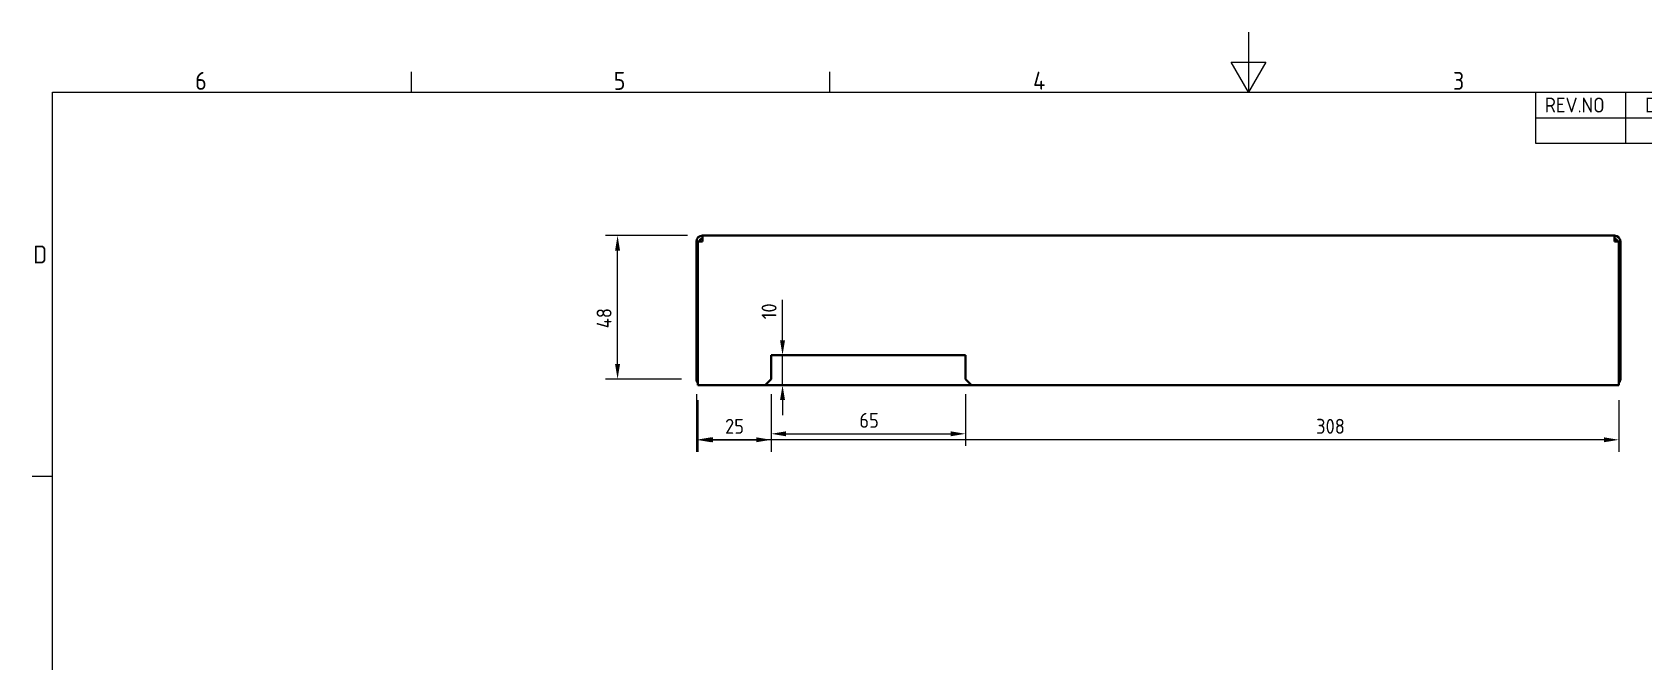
# Model space of a CAD drawing. Header units: millimetres. Extents: x 0 to 840, y 0 to 594.
# Drawn here: x 13 to 552, y 384 to 594 of the extents above; entities that cross this region are included whole.
import ezdxf

# ---------------------------------------------------------------- set-up
doc = ezdxf.new("R2010")
doc.units = ezdxf.units.MM
doc.header["$LTSCALE"] = 2
doc.layers.get('0').update_dxf_attribs({"color": 3, "lineweight": 25})
for name, color, linetype, lineweight in [('가시적인 것(ISO)', 3, 'Continuous', 40), ('경계(ISO)', 7, 'Continuous', 25), ('기호(ISO)', 5, 'Continuous', 25), ('치수(ISO)', 2, 'Continuous', 25)]:
    doc.layers.add(name, color=color, linetype=linetype, lineweight=lineweight)
doc.styles.add('ISO Proportiona M2B', font='isocp.shx')
doc.styles.add('문자 텍스트_M2B', font='isocp.shx')
doc.styles.add('치수 텍스트_PSTEK_POSCO', font='isocp.shx')
doc.dimstyles.new('치수_PSTEK_POSCO', dxfattribs={"dimscale": 2, "dimtxt": 2.5, "dimasz": 2.5, "dimexe": 2, "dimexo": 2.5, "dimgap": 1, "dimtad": 1, "dimrnd": 1e-08, "dimdsep": 46, "dimtxsty": '치수 텍스트_PSTEK_POSCO', "dimcen": 0.09, "dimdle": 10, "dimclrd": 7, "dimclre": 7, "dimclrt": 2, "dimadec": 1, "dimazin": 2, "dimtfac": 1, "dimtmove": 0, "dimatfit": 3, "dimfxl": 0, "dimtolj": 1, "dimlwd": -1, "dimlwe": -1, "dimarcsym": 0})

# ---------------------------------------------------------------- blocks, each defined once
blk = doc.blocks.new('경계 Default Border')
at = {"layer": '경계(ISO)'}
for p, q in [((70, 287), (70, 290.4)), ((140, 287), (140, 290.4)), ((10, 222.75), (6.6, 222.75))]:
    blk.add_line(p, q, dxfattribs=at)
at = {"layer": '경계(ISO)', "flags": 128}
for points in [[(210, 297), (210, 287), (207.11, 292), (212.89, 292), (210, 287)], [(10, 10), (10, 287), (410, 287), (410, 10), (10, 10)]]:
    blk.add_lwpolyline(points, dxfattribs=at)
at = {"layer": '경계(ISO)', "color": 2, "char_height": 3, "attachment_point": 7, "style": '문자 텍스트_M2B'}
for s, insert in [('6', (33.83, 287.37)), ('5', (103.83, 287.37)), ('4', (173.97, 287.4)), ('3', (244.17, 287.37)), ('D', (6.77, 258.35))]:
    blk.add_mtext(s, dxfattribs=dict(at, insert=insert))
blk = doc.blocks.new('리비전 내역')
at = {"layer": '기호(ISO)'}
for p, q in [((258, 287), (410, 287)), ((258, 287), (258, 282.72)), ((273, 287), (273, 282.72)), ((288, 287), (288, 282.72)), ((365, 287), (365, 282.72)), ((380, 287), (380, 282.72)), ((395, 287), (395, 282.72)), ((410, 287), (410, 282.72)), ((258, 282.72), (410, 282.72)), ((258, 282.72), (258, 278.44)), ((273, 282.72), (273, 278.44)), ((288, 282.72), (288, 278.44)), ((365, 282.72), (365, 278.44)), ((380, 282.72), (380, 278.44)), ((395, 282.72), (395, 278.44)), ((410, 282.72), (410, 278.44)), ((258, 278.44), (410, 278.44))]:
    blk.add_line(p, q, dxfattribs=at)
at = {"layer": '기호(ISO)', "color": 2, "char_height": 2.5, "attachment_point": 7, "style": 'ISO Proportiona M2B'}
for s, insert in [('REV.NO', (259.53, 283.58)), ('DATE', (276.31, 283.58)), ('DESCRIPTION OF REVISION', (305.51, 283.58)), ('DRA.BY', (366.48, 283.58)), ('CH.BY', (382.86, 283.58)), ('APP.BY', (396.48, 283.58))]:
    blk.add_mtext(s, dxfattribs=dict(at, insert=insert))
blk = doc.blocks.new('*D31')
at = {"layer": 'Defpoints', "color": 0, "transparency": 16777216}
for p in [(208.96, 526.03), (237.33, 526.03), (235.33, 478.03)]:
    blk.add_point(p, dxfattribs=at)
at = {"layer": '치수(ISO)', "color": 7, "transparency": 16777216}
for p, q in [((232.33, 526.03), (204.96, 526.03)), ((208.96, 483.03), (208.96, 521.03)), ((230.33, 478.03), (204.96, 478.03))]:
    blk.add_line(p, q, dxfattribs=at)
for points in [[(208.13, 521.03), (209.79, 521.03), (208.96, 526.03)], [(208.13, 483.03), (209.79, 483.03), (208.96, 478.03)]]:
    blk.add_solid(points, dxfattribs=at)
at = {"layer": '치수(ISO)', "color": 2, "transparency": 16777216, "insert": (204.46, 495.03), "char_height": 5, "attachment_point": 4, "rotation": 90, "style": '치수 텍스트_PSTEK_POSCO'}
blk.add_mtext('\\A1;48', dxfattribs=at)
blk = doc.blocks.new('*D32')
at = {"layer": 'Defpoints', "color": 0, "transparency": 16777216}
for p in [(235.33, 478.03), (260.33, 478.03), (260.33, 457.75)]:
    blk.add_point(p, dxfattribs=at)
at = {"layer": '치수(ISO)', "color": 7, "transparency": 16777216}
for p, q in [((235.33, 473.03), (235.33, 453.75)), ((260.33, 473.03), (260.33, 453.75)), ((240.33, 457.75), (255.33, 457.75))]:
    blk.add_line(p, q, dxfattribs=at)
for points in [[(240.33, 458.58), (240.33, 456.92), (235.33, 457.75)], [(255.33, 458.58), (255.33, 456.92), (260.33, 457.75)]]:
    blk.add_solid(points, dxfattribs=at)
at = {"layer": '치수(ISO)', "color": 2, "transparency": 16777216, "insert": (244.91, 462.25), "char_height": 5, "attachment_point": 4, "style": '치수 텍스트_PSTEK_POSCO'}
blk.add_mtext('\\A1;25', dxfattribs=at)
blk = doc.blocks.new('*D33')
at = {"layer": 'Defpoints', "color": 0, "transparency": 16777216}
for p in [(260.33, 478.03), (325.33, 478.03), (325.33, 459.75)]:
    blk.add_point(p, dxfattribs=at)
at = {"layer": '치수(ISO)', "color": 7, "transparency": 16777216}
for p, q in [((260.33, 473.03), (260.33, 455.75)), ((325.33, 473.03), (325.33, 455.75)), ((265.33, 459.75), (320.33, 459.75))]:
    blk.add_line(p, q, dxfattribs=at)
for points in [[(265.33, 460.58), (265.33, 458.92), (260.33, 459.75)], [(320.33, 460.58), (320.33, 458.92), (325.33, 459.75)]]:
    blk.add_solid(points, dxfattribs=at)
at = {"layer": '치수(ISO)', "color": 2, "transparency": 16777216, "insert": (289.82, 464.25), "char_height": 5, "attachment_point": 4, "style": '치수 텍스트_PSTEK_POSCO'}
blk.add_mtext('\\A1;65', dxfattribs=at)
blk = doc.blocks.new('*D34')
at = {"layer": 'Defpoints', "color": 0, "transparency": 16777216}
for p in [(235.83, 476.03), (543.83, 476.03), (235.83, 457.75)]:
    blk.add_point(p, dxfattribs=at)
at = {"layer": '치수(ISO)', "color": 7, "transparency": 16777216}
for p, q in [((235.83, 471.03), (235.83, 453.75)), ((543.83, 471.03), (543.83, 453.75)), ((538.83, 457.75), (240.83, 457.75))]:
    blk.add_line(p, q, dxfattribs=at)
for points in [[(240.83, 458.58), (240.83, 456.92), (235.83, 457.75)], [(538.83, 458.58), (538.83, 456.92), (543.83, 457.75)]]:
    blk.add_solid(points, dxfattribs=at)
at = {"layer": '치수(ISO)', "color": 2, "transparency": 16777216, "insert": (442.58, 462.25), "char_height": 5, "attachment_point": 4, "style": '치수 텍스트_PSTEK_POSCO'}
blk.add_mtext('\\A1;308', dxfattribs=at)
blk = doc.blocks.new('*D43')
at = {"layer": 'Defpoints', "color": 0, "transparency": 16777216}
for p in [(264.13, 486.03), (325.33, 486.03), (268.75, 476.03)]:
    blk.add_point(p, dxfattribs=at)
at = {"layer": '치수(ISO)', "color": 7, "transparency": 16777216}
for p, q in [((264.13, 491.03), (264.13, 504.53)), ((264.13, 476.03), (264.13, 486.03)), ((264.13, 471.03), (264.13, 466.03))]:
    blk.add_line(p, q, dxfattribs=at)
for points in [[(263.29, 491.03), (264.96, 491.03), (264.13, 486.03)], [(263.29, 471.03), (264.96, 471.03), (264.13, 476.03)]]:
    blk.add_solid(points, dxfattribs=at)
at = {"layer": '치수(ISO)', "color": 2, "transparency": 16777216, "insert": (259.63, 498.03), "char_height": 5, "attachment_point": 4, "rotation": 90, "style": '치수 텍스트_PSTEK_POSCO'}
blk.add_mtext('\\A1;10', dxfattribs=at)

msp = doc.modelspace()

# ---------------------------------------------------------------- linework, layer by layer
at = {"layer": '가시적인 것(ISO)'}
for p, q in [((235.327, 524.03), (235.327, 478.03)), ((235.827, 524.03), (237.327, 524.03)), ((235.827, 476.03), (235.827, 524.03)), ((237.327, 526.03), (237.327, 524.03)), ((542.327, 526.03), (237.327, 526.03)), ((542.327, 524.03), (542.327, 526.03)), ((542.327, 524.03), (543.827, 524.03)), ((543.827, 524.03), (543.827, 476.03)), ((544.327, 478.03), (544.327, 524.03)), ((260.327, 478.03), (260.327, 486.03)), ((260.327, 486.03), (325.327, 486.03)), ((325.327, 486.03), (325.327, 478.03)), ((258.327, 476.03), (235.827, 476.03)), ((260.327, 478.03), (258.327, 476.03)), ((258.327, 476.03), (327.327, 476.03)), ((327.327, 476.03), (325.327, 478.03)), ((543.827, 476.03), (327.327, 476.03))]:
    msp.add_line(p, q, dxfattribs=at)
for centre, radius, start, end in [((237.327, 524.03), 2, 90, 180), ((237.327, 524.03), 1, 90, 180), ((542.327, 524.03), 2, 0, 90), ((542.327, 524.03), 1, 0, 90), ((237.327, 478.03), 2, 180, 221.40962), ((542.327, 478.03), 2, 318.59038, 0)]:
    msp.add_arc(centre, radius, start, end, dxfattribs=at)

# ---------------------------------------------------------------- block references
at = {"xscale": 2, "yscale": 2, "zscale": 2}
msp.add_blockref('경계 Default Border', (0, 0), dxfattribs=at)
at = {"layer": '기호(ISO)', "xscale": 2, "yscale": 2, "zscale": 2}
msp.add_blockref('리비전 내역', (0, 0), dxfattribs=at)

# ---------------------------------------------------------------- dimensions: what is measured, and where the dimension line sits
at = {"layer": '치수(ISO)', "color": 7}
for base, p1, p2, angle, override, picture, middle in [((208.96, 526.03), (235.327, 478.03), (237.327, 526.03), 90, {"dimdec": 2, "dimtp": 0, "dimtm": 0, "dimtdec": 2, "dimtofl": 0, "dimatfit": 1}, '*D31', (208.96, 498.03)), ((264.128, 486.03), (268.75, 476.03), (325.327, 486.03), 90, {"dimdec": 2, "dimse1": 1, "dimse2": 1, "dimtp": 0, "dimtm": 0, "dimtdec": 2, "dimtofl": 1, "dimatfit": 1}, '*D43', (264.128, 500.282)), ((260.327, 457.751), (235.327, 478.03), (260.327, 478.03), 180, {"dimdec": 2, "dimtp": 0, "dimtm": 0, "dimtdec": 2, "dimtofl": 0, "dimatfit": 1}, '*D32', (247.827, 457.751)), ((235.827, 457.751), (543.827, 476.03), (235.827, 476.03), 180, {"dimdec": 2, "dimtp": 0, "dimtm": 0, "dimtdec": 2, "dimtofl": 0, "dimatfit": 1}, '*D34', (447.077, 457.751))]:
    dim = msp.add_linear_dim(base=base, p1=p1, p2=p2, angle=angle, dimstyle='치수_PSTEK_POSCO', override=override, dxfattribs=at)
    dim.commit()
    dim.dimension.update_dxf_attribs({"geometry": picture, "text_midpoint": middle, "dimtype": 160})
dim = msp.add_linear_dim(base=(325.327, 459.751), p1=(260.327, 478.03), p2=(325.327, 478.03), dimstyle='치수_PSTEK_POSCO', override={"dimdec": 2, "dimtp": 0, "dimtm": 0, "dimtdec": 2, "dimtofl": 0, "dimatfit": 1}, dxfattribs=at)
dim.commit()
dim.dimension.update_dxf_attribs({"geometry": '*D33', "text_midpoint": (292.827, 459.751), "dimtype": 160})

doc.saveas('drawing.dxf')
